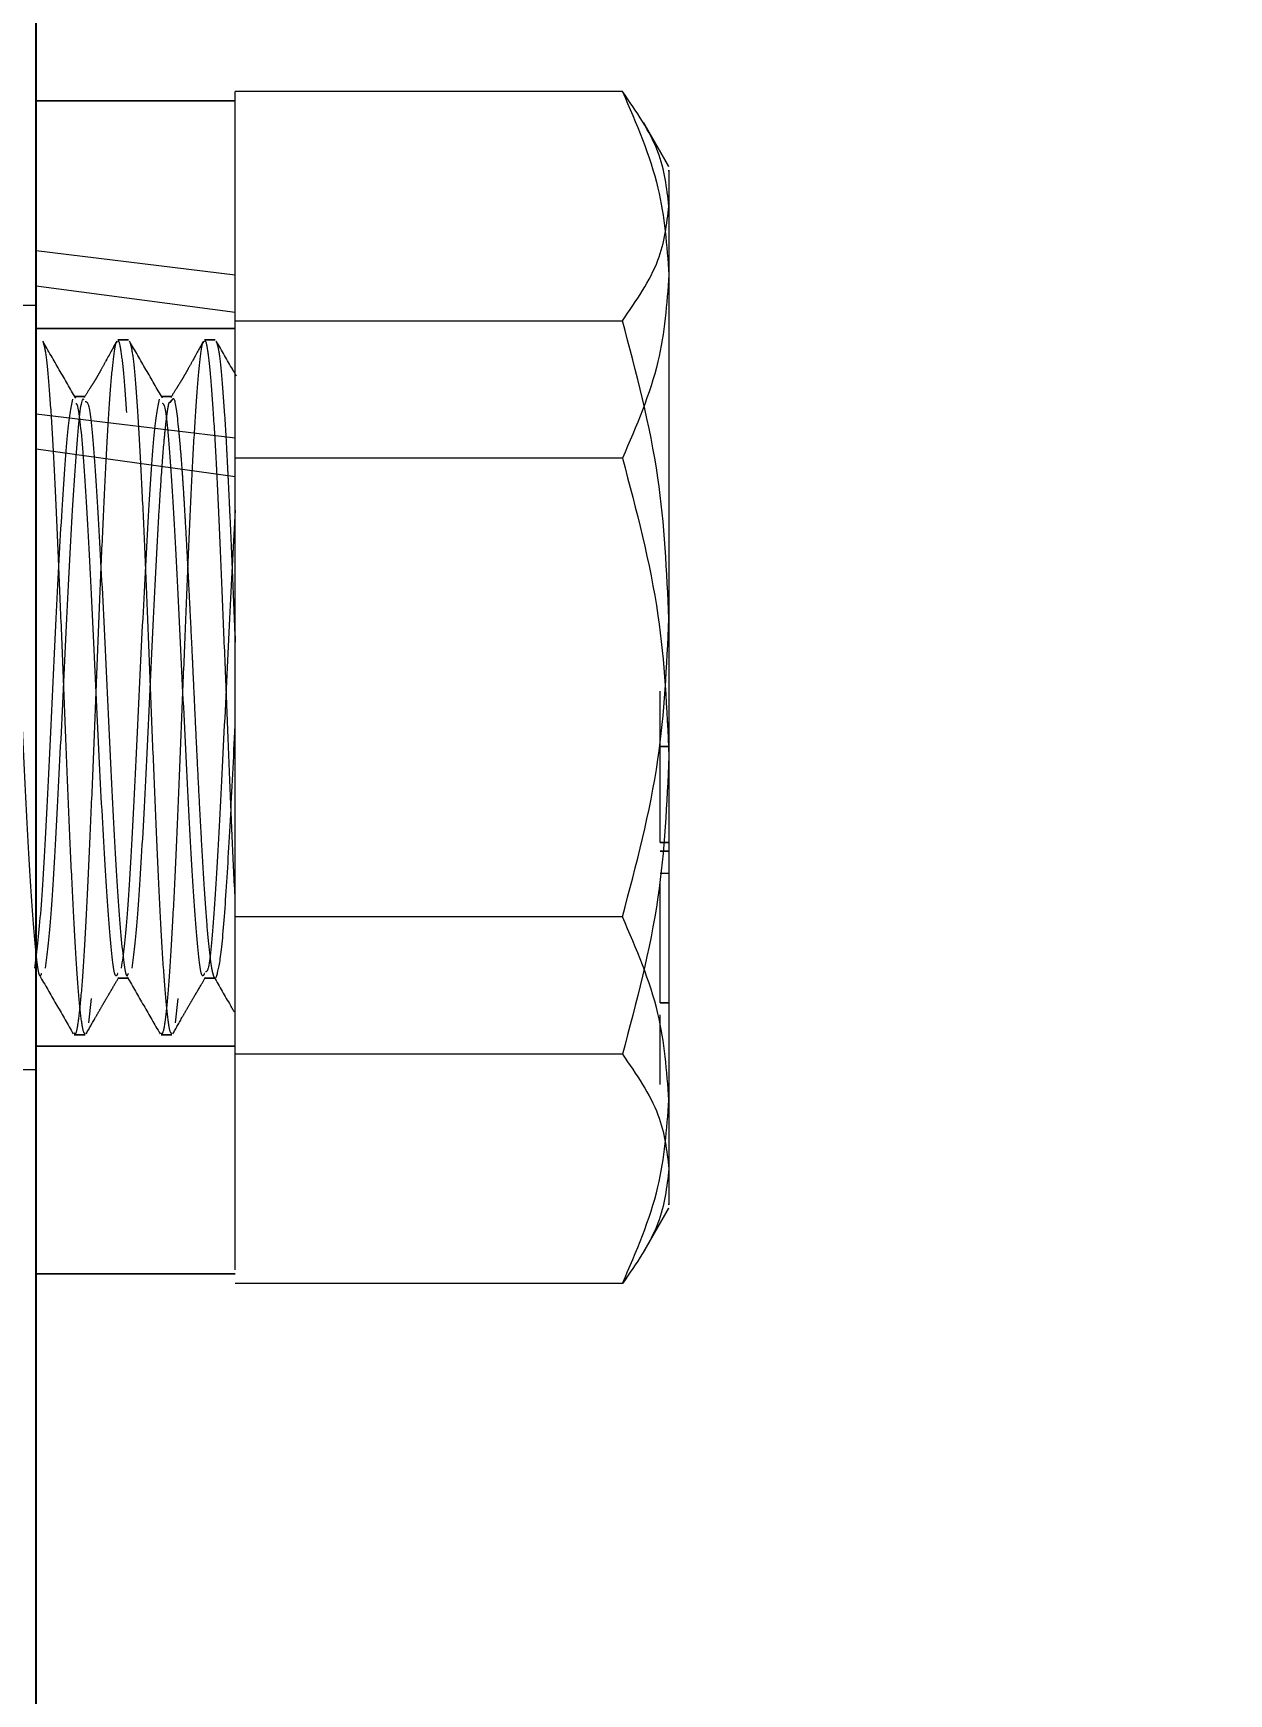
# Model space of a CAD drawing. Header units: millimetres. Extents: x 1293 to 41893, y 1011 to 26911.
# Drawn here: x 12187.67 to 12210.64, y 6556.52 to 6588.41 of the extents above; entities that cross this region are included whole.
import ezdxf

# ---------------------------------------------------------------- set-up
doc = ezdxf.new("R2010")
doc.units = ezdxf.units.MM
doc.header["$LTSCALE"] = 50
doc.linetypes.add('HIDDEN', pattern=[1.905, 1.27, -0.635])
doc.layers.add('CAPA_1', color=7, linetype='Continuous')
doc.layers.add('MAQUINAS', color=11, linetype='Continuous')
doc.styles.add('SLDTEXTSTYLE0', font='TXT', dxfattribs={"width": 0.75})
doc.dimstyles.new('SLDDIMSTYLE0', dxfattribs={"dimtxt": 100, "dimasz": 100, "dimexe": 0, "dimexo": 0.0625, "dimgap": 25, "dimtad": 2, "dimdec": 0, "dimlfac": 1.5, "dimrnd": 1e-09, "dimzin": 12, "dimdsep": 46, "dimtxsty": 'SLDTEXTSTYLE0', "dimsah": 1, "dimcen": 0.09, "dimadec": 0, "dimazin": 3, "dimtfac": 1, "dimtdec": 0, "dimtofl": 0, "dimtmove": 0, "dimatfit": 3, "dimfxl": 1, "dimfrac": 2, "dimtolj": 1, "dimtzin": 12, "dimarcsym": 0})

# ---------------------------------------------------------------- blocks, each defined once
blk = doc.blocks.new('_D_5')
at = {"layer": 'CAPA_1', "transparency": 16777216}
for p, q in [((11574.397, 7831.177), (17588.061, 7831.177)), ((17538.061, 7831.177), (17538.061, 4708.493)), ((16485.165, 4708.493), (17588.061, 4708.493))]:
    blk.add_line(p, q, dxfattribs=at)
for points in [[(17538.061, 7831.177), (17522.676, 7731.177), (17553.445, 7731.177)], [(17538.061, 4708.493), (17553.445, 4808.493), (17522.676, 4808.493)]]:
    blk.add_solid(points, dxfattribs=at)
at = {"layer": 'CAPA_1', "transparency": 16777216, "insert": (17409.154, 6122.057), "char_height": 100, "attachment_point": 1, "rotation": 90, "style": 'SLDTEXTSTYLE0'}
blk.add_mtext('4684', dxfattribs=at)
blk = doc.blocks.new('_D_15')
at = {"layer": 'CAPA_1', "transparency": 16777216}
for p, q in [((6530.125, 8742.377), (6530.125, 9415.646)), ((16745.162, 6492.001), (16745.162, 9415.646)), ((6530.125, 9365.646), (16745.162, 9365.646))]:
    blk.add_line(p, q, dxfattribs=at)
for points in [[(6530.125, 9365.646), (6630.125, 9350.262), (6630.125, 9381.031)], [(16745.162, 9365.646), (16645.162, 9381.031), (16645.162, 9350.262)]]:
    blk.add_solid(points, dxfattribs=at)
at = {"layer": 'CAPA_1', "transparency": 16777216, "insert": (11452.921, 9494.553), "char_height": 100, "attachment_point": 1, "style": 'SLDTEXTSTYLE0'}
blk.add_mtext('15323', dxfattribs=at)

msp = doc.modelspace()

# ---------------------------------------------------------------- linework, layer by layer
at = {"layer": 'MAQUINAS', "linetype": 'Continuous', "lineweight": 25}
msp.add_line((12187.72684, 6423.7929069), (12187.72684, 6693.4595736), dxfattribs=at)
at = {"layer": 'MAQUINAS', "linetype": 'HIDDEN', "lineweight": 18}
for p, q in [((12191.5535066, 6586.9203891), (12191.5535066, 6587.2894749)), ((12198.993676, 6587.2894749), (12191.5535066, 6587.2894749)), ((12191.5535066, 6587.1063736), (12187.72684, 6587.1063736)), ((12191.5535066, 6587.1002403), (12187.72684, 6587.1002403)), ((12199.88684, 6585.8497069), (12199.4021434, 6586.6892261)), ((12199.88684, 6585.8435736), (12199.4021434, 6586.6830928)), ((12191.5535066, 6583.7601635), (12187.72684, 6584.2254457)), ((12187.72684, 6583.557182), (12191.5535066, 6583.0507542)), ((12187.72684, 6583.1769069), (12177.0601733, 6583.1769069)), ((12191.5535066, 6582.7363736), (12187.72684, 6582.7363736)), ((12191.5535066, 6582.7302403), (12187.72684, 6582.7302403)), ((12191.5535066, 6582.8869439), (12198.993676, 6582.8869439)), ((12189.5045019, 6582.5163736), (12189.2961686, 6582.5163736)), ((12189.5045019, 6582.5102403), (12189.2961686, 6582.5102403)), ((12191.1711686, 6582.5163736), (12190.9628352, 6582.5163736)), ((12191.1711686, 6582.5102403), (12190.9628352, 6582.5102403)), ((12188.6710553, 6581.4338419), (12188.462722, 6581.4338419)), ((12188.6710553, 6581.4277085), (12188.462722, 6581.4277085)), ((12190.3378694, 6581.4338419), (12190.1293886, 6581.4338419)), ((12190.3378694, 6581.4277085), (12190.1293886, 6581.4277085)), ((12191.5535066, 6580.632312), (12187.72684, 6581.0937468)), ((12190.3113562, 6581.3295787), (12190.3378694, 6581.3606868)), ((12190.3113562, 6581.3234453), (12190.3378694, 6581.3545535)), ((12190.3113562, 6581.3234453), (12190.3378694, 6581.3545535)), ((12190.3113562, 6581.3234453), (12190.3378694, 6581.3545535)), ((12190.3113562, 6581.3234453), (12190.3378694, 6581.3545535)), ((12191.5535066, 6579.6463179), (12191.5535066, 6580.6151903)), ((12187.72684, 6580.4254831), (12191.5535066, 6579.8964847)), ((12198.993676, 6580.2461045), (12191.5535066, 6580.2461045)), ((12199.7201733, 6574.981581), (12199.7201733, 6574.9289016)), ((12199.88684, 6574.7093451), (12199.7201733, 6574.7093451)), ((12199.88684, 6574.7032117), (12199.7201733, 6574.7032117)), ((12199.7201733, 6572.8722401), (12199.88684, 6572.8722401)), ((12199.7201733, 6572.8661068), (12199.88684, 6572.8661068)), ((12199.88684, 6572.7012611), (12199.7201733, 6572.7012611)), ((12199.88684, 6572.6951277), (12199.7201733, 6572.6951277)), ((12199.88684, 6572.2723907), (12199.7201733, 6572.2723907)), ((12198.993676, 6571.4410427), (12191.5535066, 6571.4410427)), ((12187.8150142, 6570.2854311), (12187.8163622, 6570.2831036)), ((12189.2960553, 6570.265572), (12189.5043886, 6570.265572)), ((12189.2960553, 6570.2594387), (12189.5043886, 6570.2594387)), ((12190.962722, 6570.265572), (12191.1712028, 6570.265572)), ((12190.962722, 6570.2594387), (12191.1712028, 6570.2594387)), ((12188.7410066, 6569.4067139), (12188.79309, 6569.8689374)), ((12190.4076733, 6569.4067139), (12190.4597566, 6569.8689374)), ((12199.7201733, 6569.7936642), (12199.88684, 6569.7936642)), ((12199.7201733, 6569.7875308), (12199.88684, 6569.7875308)), ((12191.5535066, 6568.5695024), (12191.5535066, 6569.3999899)), ((12199.7201733, 6568.2196138), (12199.7201733, 6569.5601833)), ((12188.4628352, 6569.1830403), (12188.6711686, 6569.1830403)), ((12188.4628352, 6569.1769069), (12188.6711686, 6569.1769069)), ((12190.1295019, 6569.1830403), (12190.3378352, 6569.1830403)), ((12190.1295019, 6569.1769069), (12190.3378352, 6569.1769069)), ((12187.72684, 6568.9630403), (12191.5535066, 6568.9630403)), ((12187.72684, 6568.9569069), (12191.5535066, 6568.9569069)), ((12198.993676, 6568.8002033), (12191.5535066, 6568.8002033)), ((12177.0601733, 6568.5102403), (12187.72684, 6568.5102403)), ((12199.4021434, 6565.0101878), (12199.88684, 6565.8497069)), ((12199.4021434, 6565.0040544), (12199.88684, 6565.8435736)), ((12187.72684, 6564.5930403), (12191.5535066, 6564.5930403)), ((12187.72684, 6564.5869069), (12191.5535066, 6564.5869069)), ((12198.993676, 6564.3976723), (12191.5535066, 6564.3976723))]:
    msp.add_line(p, q, dxfattribs=at)
for points, knots in [([(12198.993676, 6587.2894749), (12199.260248, 6586.673928), (12199.760598, 6585.5185593), (12199.8466391, 6584.3253103), (12199.88684, 6583.7677897)], [0, 0, 0, 0, 0.5327709195, 1, 1, 1, 1]), ([(12199.88684, 6585.0882094), (12199.8466391, 6585.4366934), (12199.760598, 6586.1825459), (12199.260248, 6586.904721), (12198.993676, 6587.2894749)], [0, 0, 0, 0, 0.4672290805, 1, 1, 1, 1]), ([(12199.88684, 6585.758034), (12199.88684, 6585.7733663), (12199.88684, 6585.8190082), (12199.88684, 6585.1868986), (12199.88684, 6584.240826), (12199.88684, 6583.7677897)], [0, 0, 0, 0, 0.2018698921, 0.6009349461, 1, 1, 1, 1]), ([(12198.993676, 6582.8869439), (12199.260248, 6583.2716978), (12199.760598, 6583.9938729), (12199.8466391, 6584.7397254), (12199.88684, 6585.0882094)], [0, 0, 0, 0, 0.5327709195, 1, 1, 1, 1]), ([(12199.88684, 6583.7677897), (12199.8466391, 6583.2102691), (12199.760598, 6582.0170201), (12199.260248, 6580.8616514), (12198.993676, 6580.2461045)], [0, 0, 0, 0, 0.4672290805, 1, 1, 1, 1]), ([(12199.88684, 6577.1639933), (12199.8466391, 6578.0699979), (12199.760598, 6580.0090994), (12199.260248, 6581.8866432), (12198.993676, 6582.8869439)], [0, 0, 0, 0, 0.4672290805, 1, 1, 1, 1]), ([(12187.8570684, 6582.4891931), (12187.8739367, 6582.4357922), (12187.9081661, 6582.3274305), (12187.9597566, 6581.8627513), (12187.9944789, 6581.37184), (12188.01184, 6581.1263843)], [0, 0, 0, 0, 0.3269651409, 0.6634825705, 1, 1, 1, 1]), ([(12188.4897118, 6581.3996854), (12188.3842584, 6581.5819044), (12188.1731819, 6581.9466354), (12187.9626092, 6582.310611), (12187.8572382, 6582.492745)], [0, 0, 0, 0, 0.4995981908, 1, 1, 1, 1]), ([(12189.2763596, 6582.4658927), (12189.2715198, 6582.4643893), (12189.2493188, 6582.4574935), (12189.2097566, 6582.1882136), (12189.1576733, 6581.6626883), (12189.10559, 6580.8940307), (12189.0535066, 6579.9365137), (12189.0014233, 6578.8203067), (12188.94934, 6577.5900812), (12188.8972566, 6576.2926362), (12188.8451733, 6574.9779673), (12188.79309, 6573.6965318), (12188.7410066, 6572.4976983), (12188.6889233, 6571.4271063), (12188.63684, 6570.527499), (12188.5847566, 6569.827475), (12188.5326733, 6569.3762256), (12188.4920328, 6569.1668566), (12188.4687535, 6569.1978673), (12188.4628352, 6569.205751)], [0, 0, 0, 0, 0.0178478632, 0.0818697083, 0.1458915535, 0.2099133986, 0.2739352438, 0.3379570889, 0.401978934, 0.4660007792, 0.5300226243, 0.5940444695, 0.6580663146, 0.7220881598, 0.7861100049, 0.85013185, 0.9141536952, 0.9781755403, 1, 1, 1, 1]), ([(12189.2771857, 6582.4938903), (12189.2156884, 6582.3828901), (12189.1337412, 6582.2349787), (12189.0015039, 6581.988993), (12188.9401639, 6581.8792329), (12188.8987773, 6581.8071715), (12188.8592932, 6581.740623), (12188.8077603, 6581.6566166), (12188.7143989, 6581.5134599), (12188.6772804, 6581.4541951), (12188.6498377, 6581.4103792)], [0, 0, 0, 0, 0.3476493331, 0.4632539297, 0.5106893142, 0.5536948012, 0.5947922677, 0.6366642019, 0.7313770685, 1, 1, 1, 1]), ([(12189.4701733, 6581.1263843), (12189.4528122, 6581.3737908), (12189.41809, 6581.8686038), (12189.3660066, 6582.3084592), (12189.3253662, 6582.520466), (12189.3020868, 6582.4893155), (12189.2961686, 6582.4813962)], [0, 0, 0, 0, 0.2993213643, 0.5986427286, 0.8979640929, 1, 1, 1, 1]), ([(12189.5238199, 6582.4888429), (12189.5406599, 6582.4355188), (12189.5748611, 6582.3272205), (12189.6264233, 6581.86274), (12189.6611455, 6581.3718362), (12189.6785066, 6581.1263843)], [0, 0, 0, 0, 0.3265958673, 0.6632979337, 1, 1, 1, 1]), ([(12190.1558874, 6581.4006962), (12190.0505362, 6581.5826943), (12189.8396892, 6581.9469403), (12189.6292719, 6582.3106238), (12189.523991, 6582.4925903)], [0, 0, 0, 0, 0.49965696793, 1, 1, 1, 1]), ([(12190.9428776, 6582.4657762), (12190.9380873, 6582.4642708), (12190.9159358, 6582.4573091), (12190.8764233, 6582.1881545), (12190.82434, 6581.6627042), (12190.7722566, 6580.8940264), (12190.7201733, 6579.9365148), (12190.66809, 6578.8203064), (12190.6160066, 6577.5900813), (12190.5639233, 6576.2926361), (12190.51184, 6574.9779673), (12190.4597566, 6573.6965318), (12190.4076733, 6572.4976983), (12190.35559, 6571.4271063), (12190.3035066, 6570.527499), (12190.2514233, 6569.827475), (12190.19934, 6569.3762256), (12190.1586995, 6569.1668566), (12190.1354202, 6569.1978673), (12190.1295019, 6569.205751)], [0, 0, 0, 0, 0.0176682532, 0.0817018062, 0.1457353593, 0.2097689124, 0.2738024654, 0.3378360185, 0.4018695716, 0.4659031246, 0.5299366777, 0.5939702308, 0.6580037839, 0.7220373369, 0.78607089, 0.8501044431, 0.9141379961, 0.9781715492, 1, 1, 1, 1]), ([(12190.9435641, 6582.4933852), (12190.8829102, 6582.384647), (12190.8013531, 6582.2384343), (12190.6728806, 6582.0034212), (12190.612753, 6581.8968997), (12190.5717444, 6581.8258128), (12190.5325186, 6581.7595192), (12190.4813584, 6581.6751845), (12190.3882399, 6581.5283562), (12190.3473483, 6581.4610812), (12190.3174776, 6581.4119377)], [0, 0, 0, 0, 0.3376144228, 0.4539665001, 0.5030858472, 0.5484170958, 0.5921292953, 0.6364753824, 0.7344498693, 1, 1, 1, 1]), ([(12191.13684, 6581.1263843), (12191.1194789, 6581.3737908), (12191.0847566, 6581.8686038), (12191.0326733, 6582.3084592), (12190.9920328, 6582.520466), (12190.9687535, 6582.4893155), (12190.9628352, 6582.4813962)], [0, 0, 0, 0, 0.2993213643, 0.5986427286, 0.8979640929, 1, 1, 1, 1]), ([(12191.1904592, 6582.4889561), (12191.2073083, 6582.4356072), (12191.2415186, 6582.3272884), (12191.29309, 6581.8627436), (12191.3278122, 6581.3718374), (12191.3451733, 6581.1263843)], [0, 0, 0, 0, 0.3267153128, 0.6633576564, 1, 1, 1, 1]), ([(12191.5775217, 6581.8241232), (12191.5537754, 6581.8651393), (12191.4246781, 6582.0881243), (12191.295802, 6582.3108666), (12191.1906315, 6582.4926373)], [0, 0, 0, 0, 0.1839415099, 1, 1, 1, 1]), ([(12188.4285066, 6579.2497494), (12188.4632289, 6579.7599483), (12188.5326733, 6580.7803462), (12188.6043346, 6581.434969), (12188.6412737, 6581.3753133), (12188.6434905, 6581.3717332)], [0, 0, 0, 0, 0.4845324981, 0.9690649962, 1, 1, 1, 1]), ([(12187.0043886, 6581.3331444), (12187.0277058, 6581.3331587), (12187.0857451, 6581.3331943), (12187.1785066, 6580.3631146), (12187.2826733, 6578.7064518), (12187.38684, 6576.5805392), (12187.4910066, 6574.3552922), (12187.5951733, 6572.3385774), (12187.69934, 6570.9147851), (12187.7801895, 6570.2219435), (12187.8263169, 6570.3278236), (12187.837722, 6570.3540028)], [0, 0, 0, 0, 0.0839416037, 0.2089416037, 0.3339416037, 0.4589416037, 0.5839416037, 0.7089416037, 0.8339416037, 0.9589416037, 1, 1, 1, 1]), ([(12188.01184, 6581.1263843), (12188.0292011, 6580.8405742), (12188.0639233, 6580.2689539), (12188.1160066, 6579.1870607), (12188.16809, 6577.9912552), (12188.2201733, 6576.709009), (12188.2722566, 6575.3945548), (12188.32434, 6574.0970618), (12188.3764233, 6572.8668134), (12188.4285066, 6571.750746), (12188.48059, 6570.7926937), (12188.5326733, 6570.0260378), (12188.5847566, 6569.4930408), (12188.6309217, 6569.2035344), (12188.6597257, 6569.2051208), (12188.6711686, 6569.205751)], [0, 0, 0, 0, 0.0789945, 0.1579890001, 0.2369835001, 0.3159780001, 0.3949725001, 0.4739670002, 0.5529615002, 0.6319560002, 0.7109505002, 0.7899450003, 0.8689395003, 0.9479340003, 1, 1, 1, 1]), ([(12189.2960553, 6570.3540028), (12189.2846502, 6570.3278234), (12189.2385229, 6570.2219424), (12189.1576733, 6570.9148016), (12189.0535066, 6572.3385173), (12188.94934, 6574.3555161), (12188.8451733, 6576.5797036), (12188.7410066, 6578.7095702), (12188.63684, 6580.3514766), (12188.5529736, 6581.272872), (12188.5038294, 6581.2905878), (12188.4894074, 6581.2957868)], [0, 0, 0, 0, 0.042416685, 0.1715519193, 0.3006871535, 0.4298223877, 0.558957622, 0.6880928562, 0.8172280905, 0.9463633247, 1, 1, 1, 1]), ([(12188.6710553, 6581.3331444), (12188.6943724, 6581.3331587), (12188.7524118, 6581.3331943), (12188.8451733, 6580.3631146), (12188.94934, 6578.7064518), (12189.0535066, 6576.5805392), (12189.1576733, 6574.3552922), (12189.26184, 6572.3385774), (12189.3660066, 6570.9147851), (12189.4468562, 6570.2219435), (12189.4929835, 6570.3278236), (12189.5043886, 6570.3540028)], [0, 0, 0, 0, 0.0839416037, 0.2089416037, 0.3339416037, 0.4589416037, 0.5839416037, 0.7089416037, 0.8339416037, 0.9589416037, 1, 1, 1, 1]), ([(12189.6785066, 6581.1263843), (12189.6958678, 6580.8405742), (12189.73059, 6580.2689539), (12189.7826733, 6579.1870607), (12189.8347566, 6577.9912552), (12189.88684, 6576.709009), (12189.9389233, 6575.3945548), (12189.9910066, 6574.0970618), (12190.04309, 6572.8668134), (12190.0951733, 6571.750746), (12190.1472566, 6570.7926937), (12190.19934, 6570.0260378), (12190.2514233, 6569.4930408), (12190.2975884, 6569.2035344), (12190.3263924, 6569.2051208), (12190.3378352, 6569.205751)], [0, 0, 0, 0, 0.0789945, 0.1579890001, 0.2369835001, 0.3159780001, 0.3949725001, 0.4739670002, 0.5529615002, 0.6319560002, 0.7109505002, 0.7899450003, 0.8689395003, 0.9479340003, 1, 1, 1, 1]), ([(12190.0951733, 6579.2497494), (12190.1071213, 6579.4459567), (12190.1369653, 6579.9360501), (12190.1779559, 6580.4634805), (12190.211867, 6580.8112691), (12190.232049, 6580.9886098), (12190.2467675, 6581.1068775), (12190.2617327, 6581.203224), (12190.2832587, 6581.329723), (12190.2998665, 6581.3260124), (12190.3113562, 6581.3234453)], [0, 0, 0, 0, 0.1685129883, 0.4209174445, 0.5583456249, 0.6319216187, 0.7020963233, 0.7722736734, 0.8424537152, 1, 1, 1, 1]), ([(12190.962722, 6570.3540028), (12190.9513169, 6570.3278234), (12190.9051895, 6570.2219424), (12190.82434, 6570.9148013), (12190.7201733, 6572.3385186), (12190.6160066, 6574.3555113), (12190.51184, 6576.5797216), (12190.4076733, 6578.7095029), (12190.3035066, 6580.3517276), (12190.2194798, 6581.2739275), (12190.1701752, 6581.2913173), (12190.1555928, 6581.2964605)], [0, 0, 0, 0, 0.042391393, 0.1714496272, 0.3005078614, 0.4295660956, 0.5586243298, 0.687682564, 0.8167407982, 0.9457990324, 1, 1, 1, 1]), ([(12190.3378694, 6581.3545535), (12190.3481149, 6581.3749472), (12190.3889258, 6581.4561817), (12190.4364209, 6581.0824922), (12190.4798438, 6580.6486504), (12190.5022083, 6580.3927577), (12190.5240059, 6580.1146274), (12190.5410767, 6579.8730047), (12190.5566723, 6579.6377027), (12190.5731456, 6579.3705386), (12190.5957083, 6578.9855197), (12190.61838, 6578.5773394), (12190.6391461, 6578.1877068), (12190.6621855, 6577.7452866), (12190.6878356, 6577.2379586), (12190.7130784, 6576.7243689), (12190.7358891, 6576.2475551), (12190.7554012, 6575.8202748), (12190.7779097, 6575.3411011), (12190.8005672, 6574.8655754), (12190.8296048, 6574.2740636), (12190.8619913, 6573.6375504), (12190.8944391, 6573.0329517), (12190.924717, 6572.4977233), (12190.9601894, 6571.9075302), (12191.0052733, 6571.2898298), (12191.0551685, 6570.7603113), (12191.0968497, 6570.4546007), (12191.1308064, 6570.314166), (12191.1539527, 6570.2599952), (12191.1667838, 6570.2662674), (12191.1712028, 6570.2684275)], [0, 0, 0, 0, 0.0365148395, 0.1454496151, 0.1710314613, 0.1940396963, 0.2256702092, 0.2485580563, 0.2549006735, 0.2822595845, 0.3096189459, 0.336978761, 0.3643390334, 0.3842778258, 0.4189732787, 0.4553191254, 0.473741465, 0.5010887177, 0.5284366499, 0.5557852691, 0.5831345833, 0.6320925278, 0.6708351664, 0.6993525333, 0.7416530969, 0.8018028054, 0.8592815392, 0.9195908358, 0.9538930817, 0.9841210658, 1, 1, 1, 1]), ([(12191.3451733, 6581.1263843), (12191.3566202, 6580.9458506), (12191.3742018, 6580.6685625), (12191.397175, 6580.2434225), (12191.4139635, 6579.9021048), (12191.4310808, 6579.5480172), (12191.4601342, 6578.9319026), (12191.501242, 6578.0024721), (12191.5360852, 6577.1451753), (12191.5535066, 6576.7165286)], [0, 0, 0, 0, 0.1625794221, 0.2497115274, 0.3330765707, 0.4164440108, 0.4998138934, 0.7499079196, 1, 1, 1, 1]), ([(12198.993676, 6580.2461045), (12199.260248, 6579.2458038), (12199.760598, 6577.36826), (12199.8466391, 6575.4291585), (12199.88684, 6574.5231539)], [0, 0, 0, 0, 0.5327709195, 1, 1, 1, 1]), ([(12191.5535066, 6579.2497494), (12191.5187844, 6578.6192303), (12191.44934, 6577.3581921), (12191.3451733, 6575.1000803), (12191.2410066, 6572.9804693), (12191.13684, 6571.3314646), (12191.0504948, 6570.3978712), (12190.9988719, 6570.3851237), (12190.9819712, 6570.3809503)], [0, 0, 0, 0, 0.1822575887, 0.3645151773, 0.546772766, 0.7290303547, 0.9112879433, 1, 1, 1, 1]), ([(12198.993676, 6571.4410427), (12199.260248, 6572.4413434), (12199.760598, 6574.3188872), (12199.8466391, 6576.2579887), (12199.88684, 6577.1639933)], [0, 0, 0, 0, 0.5327709195, 1, 1, 1, 1]), ([(12199.7201733, 6575.1859979), (12199.7201733, 6575.3059669), (12199.7201733, 6575.545497), (12199.7201733, 6575.7589274), (12199.7201733, 6575.7673994), (12199.7201733, 6575.7697703)], [0, 0, 0, 0, 0.4194879747, 0.8375501543, 1, 1, 1, 1]), ([(12191.1884538, 6570.2710876), (12191.2187849, 6570.3762809), (12191.2794472, 6570.5866678), (12191.3706429, 6571.6933604), (12191.4619737, 6573.2328866), (12191.5229956, 6574.4858739), (12191.5535066, 6575.1123689)], [0, 0, 0, 0, 0.2499985268, 0.4999980346, 0.7499985251, 1, 1, 1, 1]), ([(12199.7201733, 6573.2760638), (12199.7201733, 6573.3549992), (12199.7201733, 6573.5128462), (12199.7201733, 6573.7917286), (12199.7201733, 6574.0768096), (12199.7201733, 6574.4432629), (12199.7201733, 6574.8315889), (12199.7201733, 6575.0676589), (12199.7201733, 6575.1859979)], [0, 0, 0, 0, 0.1250635897, 0.25008955759, 0.37511000523, 0.50016939956, 0.74944095238, 1, 1, 1, 1]), ([(12199.88684, 6574.7564939), (12199.88684, 6574.7752774), (12199.88684, 6574.9514683), (12199.88684, 6575.0753358), (12199.88684, 6575.1859979)], [0, 0, 0, 0, 0.1066085098, 1, 1, 1, 1]), ([(12199.88684, 6574.5231539), (12199.8466391, 6573.6171493), (12199.760598, 6571.6780478), (12199.260248, 6569.800504), (12198.993676, 6568.8002033)], [0, 0, 0, 0, 0.4672290805, 1, 1, 1, 1]), ([(12199.7201733, 6572.8715263), (12199.7201733, 6572.8701049), (12199.7201733, 6572.8648638), (12199.7201733, 6572.9026806), (12199.7201733, 6573.009089), (12199.7201733, 6573.1690638), (12199.7201733, 6573.2760638)], [0, 0, 0, 0, 0.0864766933, 0.3188770971, 0.5444272297, 1, 1, 1, 1]), ([(12199.7201733, 6570.1830515), (12199.7201733, 6570.2637134), (12199.7201733, 6570.4249709), (12199.7201733, 6570.7116169), (12199.7201733, 6571.0063159), (12199.7201733, 6571.538044), (12199.7201733, 6571.8567452), (12199.7201733, 6572.1114227)], [0, 0, 0, 0, 0.125373348, 0.2506437386, 0.375697515, 0.5011131747, 1, 1, 1, 1]), ([(12199.88684, 6567.9193575), (12199.8466391, 6568.4768781), (12199.760598, 6569.6701271), (12199.260248, 6570.8254958), (12198.993676, 6571.4410427)], [0, 0, 0, 0, 0.4672290805, 1, 1, 1, 1]), ([(12187.8150142, 6570.2792978), (12187.9198575, 6570.0982965), (12188.1295935, 6569.736209), (12188.3391841, 6569.3740942), (12188.4440041, 6569.1929943)], [0, 0, 0, 0, 0.4998826076, 1, 1, 1, 1]), ([(12188.6906297, 6569.1945065), (12188.7486872, 6569.2960027), (12188.8308956, 6569.4397192), (12188.9535611, 6569.6542015), (12189.0357527, 6569.7961177), (12189.1134775, 6569.92881), (12189.2148593, 6570.1001526), (12189.2731938, 6570.2012864), (12189.3134615, 6570.2710979)], [0, 0, 0, 0, 0.2936670035, 0.4158266102, 0.5284943311, 0.6379150895, 0.7500569026, 1, 1, 1, 1]), ([(12189.4807764, 6570.2809178), (12189.5857245, 6570.0997275), (12189.7956858, 6569.7372342), (12190.0054545, 6569.374792), (12190.1103715, 6569.1935146)], [0, 0, 0, 0, 0.499844433, 1, 1, 1, 1]), ([(12190.3573243, 6569.1945568), (12190.4161236, 6569.2979815), (12190.4980207, 6569.4420338), (12190.6258543, 6569.6675513), (12190.7096975, 6569.8126641), (12190.7881979, 6569.9459327), (12190.8901646, 6570.1159538), (12190.9433736, 6570.2075897), (12190.9807094, 6570.2718888)], [0, 0, 0, 0, 0.3060841284, 0.4263208213, 0.5337268052, 0.6372003497, 0.7454307045, 1, 1, 1, 1]), ([(12191.1465837, 6570.2825165), (12191.2516467, 6570.1011229), (12191.3807205, 6569.878274), (12191.5096439, 6569.6555165), (12191.5336267, 6569.6140783)], [0, 0, 0, 0, 0.813976045, 1, 1, 1, 1]), ([(12199.7201733, 6569.7935167), (12199.7201733, 6569.7908638), (12199.7201733, 6569.7757686), (12199.7201733, 6569.825563), (12199.7201733, 6569.9619369), (12199.7201733, 6570.1092979), (12199.7201733, 6570.1830515)], [0, 0, 0, 0, 0.064150462, 0.3650258321, 0.6821980208, 1, 1, 1, 1]), ([(12198.993676, 6568.8002033), (12199.260248, 6568.4154494), (12199.760598, 6567.6932743), (12199.8466391, 6566.9474218), (12199.88684, 6566.5989378)], [0, 0, 0, 0, 0.5327709195, 1, 1, 1, 1]), ([(12191.5535066, 6564.660542), (12191.5535066, 6564.6566342), (12191.5535066, 6564.6466238), (12191.5535066, 6565.3592851), (12191.5535066, 6566.6364873), (12191.5535066, 6567.9251641), (12191.5535066, 6568.5695024)], [0, 0, 0, 0, 0.17589866144, 0.45059910763, 0.72529955381, 1, 1, 1, 1]), ([(12198.993676, 6564.3976723), (12199.260248, 6565.0132192), (12199.760598, 6566.1685879), (12199.8466391, 6567.3618369), (12199.88684, 6567.9193575)], [0, 0, 0, 0, 0.5327709195, 1, 1, 1, 1]), ([(12199.88684, 6566.5989378), (12199.8466391, 6566.2504538), (12199.760598, 6565.5046013), (12199.260248, 6564.7824262), (12198.993676, 6564.3976723)], [0, 0, 0, 0, 0.4672290805, 1, 1, 1, 1]), ([(12199.88684, 6566.5989378), (12199.88684, 6566.2996235), (12199.88684, 6565.8524052), (12199.88684, 6565.9100492), (12199.88684, 6565.9291132)], [0, 0, 0, 0, 0.6692800281, 1, 1, 1, 1])]:
    msp.add_open_spline(points, degree=3, knots=knots, dxfattribs=at)
for points in [[(12191.5535066, 6580.6151903), (12191.5535066, 6581.4001354), (12191.5535066, 6582.9700255), (12191.5535066, 6584.8377927), (12191.5535066, 6586.260401), (12191.5535066, 6586.700393), (12191.5535066, 6586.9203891)], [(12199.88684, 6583.7677897), (12199.88684, 6583.1828474), (12199.88684, 6582.0129629), (12199.88684, 6579.6946605), (12199.88684, 6577.1460584), (12199.88684, 6575.3974554), (12199.88684, 6574.5231539)], [(12188.4285066, 6581.3810435), (12188.3937844, 6581.2100494), (12188.32434, 6580.8680614), (12188.2548955, 6579.7891867), (12188.2201733, 6579.2497494)], [(12190.0951733, 6581.3810435), (12190.0604511, 6581.2100494), (12189.9910066, 6580.8680614), (12189.9215622, 6579.7891867), (12189.88684, 6579.2497494)], [(12191.5535066, 6571.7770819), (12191.5361455, 6572.1379735), (12191.5014233, 6572.8597568), (12191.44934, 6574.0989526), (12191.3972566, 6575.3940482), (12191.3451733, 6576.7091447), (12191.29309, 6577.9912189), (12191.2410066, 6579.1870704), (12191.1889233, 6580.2689515), (12191.1542011, 6580.8405734), (12191.13684, 6581.1263843)], [(12191.5535066, 6569.3999899), (12191.5535066, 6570.1694658), (12191.5535066, 6571.7084177), (12191.5535066, 6574.3448583), (12191.5535066, 6577.0554762), (12191.5535066, 6578.782704), (12191.5535066, 6579.6463179)], [(12188.2201733, 6579.2497494), (12188.1854511, 6578.6196238), (12188.1160066, 6577.3593727), (12188.01184, 6575.0953578), (12187.9076733, 6572.9981787), (12187.8035066, 6571.2653495), (12187.7340622, 6570.7230696), (12187.69934, 6570.4519296)], [(12187.9076733, 6570.4519296), (12187.9423955, 6570.7230696), (12188.01184, 6571.2653495), (12188.1160066, 6572.9981787), (12188.2201733, 6575.0953578), (12188.32434, 6577.3593727), (12188.3937844, 6578.6196238), (12188.4285066, 6579.2497494)], [(12189.88684, 6579.2497494), (12189.8521178, 6578.6196238), (12189.7826733, 6577.3593727), (12189.6785066, 6575.0953578), (12189.57434, 6572.9981787), (12189.4701733, 6571.2653495), (12189.4007289, 6570.7230696), (12189.3660066, 6570.4519296)], [(12189.57434, 6570.4519296), (12189.6090622, 6570.7230696), (12189.6785066, 6571.2653495), (12189.7826733, 6572.9981787), (12189.88684, 6575.0953578), (12189.9910066, 6577.3593727), (12190.0604511, 6578.6196238), (12190.0951733, 6579.2497494)], [(12199.88684, 6574.5231539), (12199.88684, 6573.6662795), (12199.88684, 6571.9525307), (12199.88684, 6569.6824287), (12199.88684, 6567.7807706), (12199.88684, 6566.9928821), (12199.88684, 6566.5989378)]]:
    msp.add_open_spline(points, degree=3, dxfattribs=at)

# ---------------------------------------------------------------- dimensions: what is measured, and where the dimension line sits
at = {"layer": 'CAPA_1'}
dim = msp.add_linear_dim(base=(16745.1618891, 9365.6463094), p1=(6530.1246702, 8678.8772747), p2=(16745.1618891, 6428.5014528), dimstyle='SLDDIMSTYLE0', dxfattribs=at)
dim.commit()
dim.dimension.update_dxf_attribs({"geometry": '_D_15', "text_midpoint": (11637.6432797, 9365.6463094), "dimtype": 160})
dim = msp.add_linear_dim(base=(17538.0605071, 4708.4929069), p1=(11510.8968592, 7831.1769069), p2=(16421.6646746, 4708.4929069), angle=90, dimstyle='SLDDIMSTYLE0', dxfattribs=at)
dim.commit()
dim.dimension.update_dxf_attribs({"geometry": '_D_5', "text_midpoint": (17538.0605071, 6269.8349069), "dimtype": 160})

doc.saveas('drawing.dxf')
